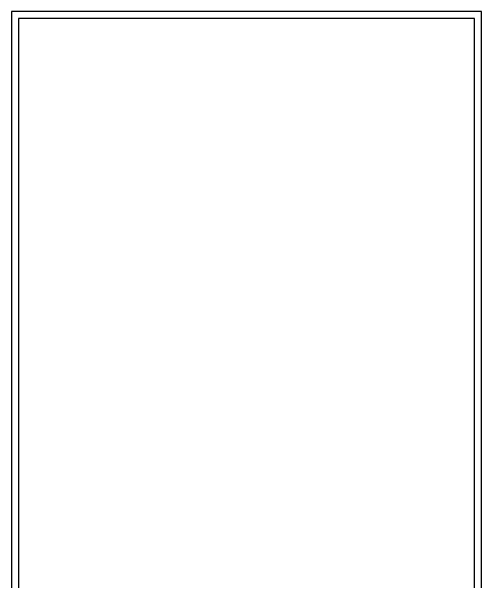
# Model space of a CAD drawing. Header units: metres. Extents: x -0.1 to 62.2, y 0 to 35.
# Drawn here: x 0 to 10, y 22.87 to 35 of the extents above; entities that cross this region are included whole.
import ezdxf

# ---------------------------------------------------------------- set-up
doc = ezdxf.new("R2010")
doc.units = ezdxf.units.M

msp = doc.modelspace()

# ---------------------------------------------------------------- linework, layer by layer
for p, q in [((10, 35), (0, 35)), ((0, 35), (0, 0)), ((10, 0), (10, 35)), ((0.15, 34.85), (0.15, 19.6)), ((9.85, 34.85), (0.15, 34.85)), ((9.85, 0), (9.85, 34.85))]:
    msp.add_line(p, q)

doc.saveas('drawing.dxf')
